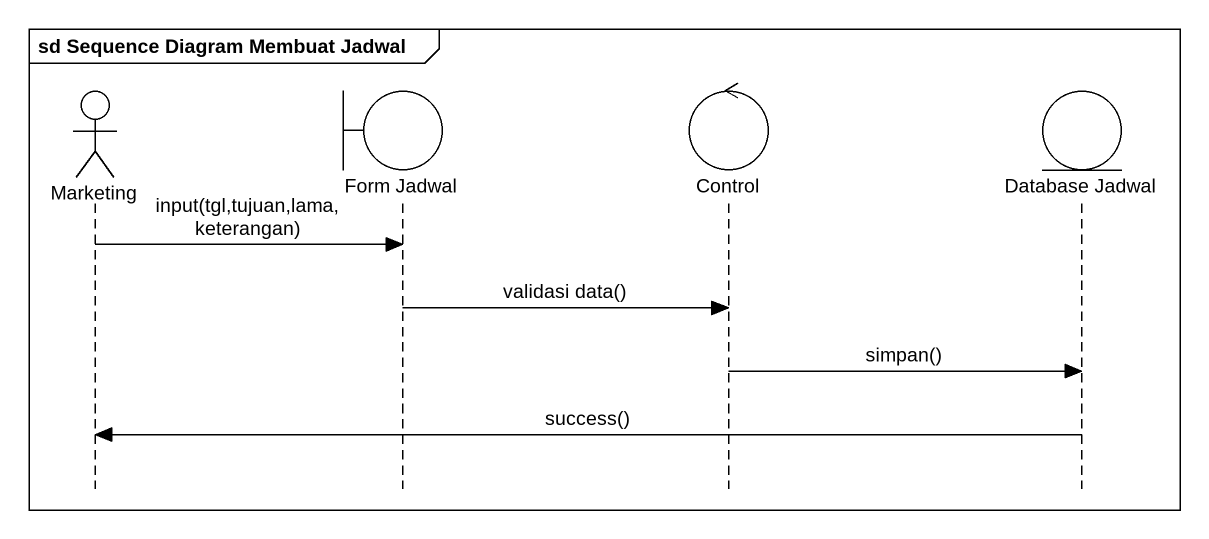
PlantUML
@startuml
mainframe sd Sequence Diagram Membuat Jadwal
hide footbox
actor Marketing
boundary "Form Jadwal" as Form_Jadwal
control "Control" as Control_
entity "Database Jadwal" as Database_Jadwal

Marketing -> Form_Jadwal : input(tgl,tujuan,lama,keterangan)
Form_Jadwal -> Control_ : validasi data()
Control_ -> Database_Jadwal : simpan()
Database_Jadwal -> Marketing : success()
@enduml
